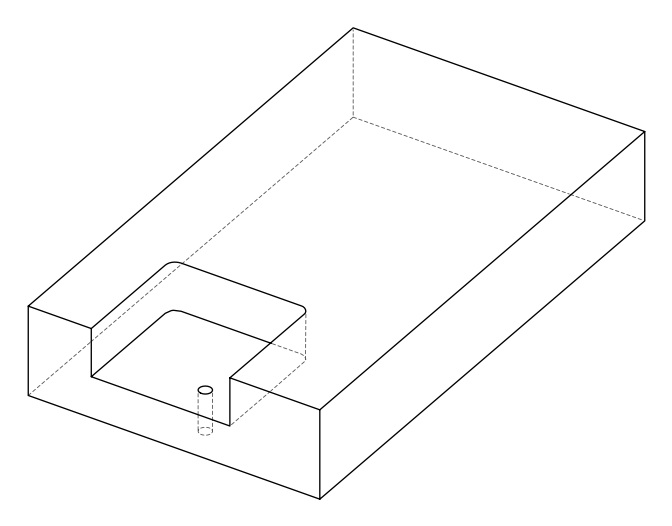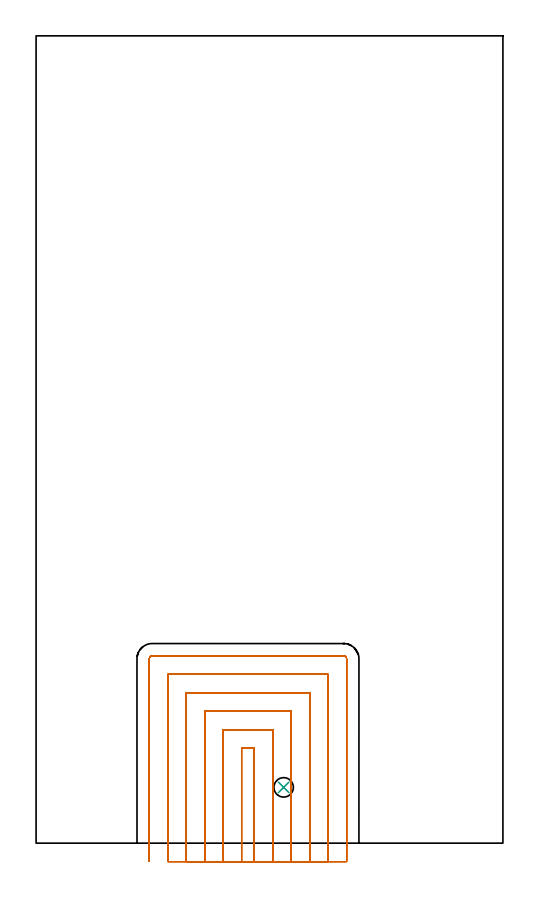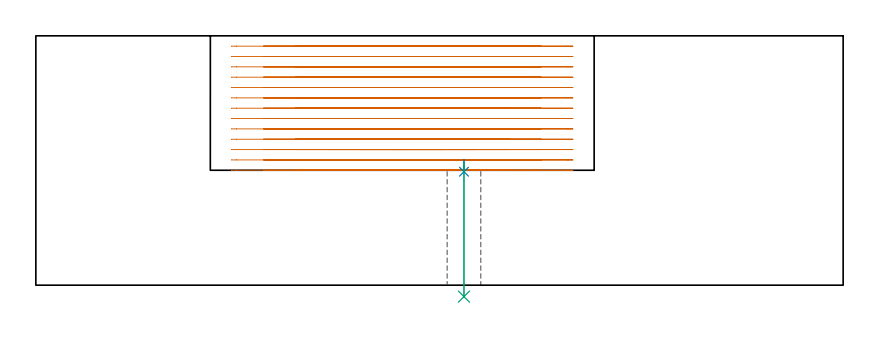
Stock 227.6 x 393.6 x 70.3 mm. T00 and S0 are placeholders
(PLAN: 3 operations, 2 tool changes, 46.7 min)
(1 MILL_SLOT | SLOT_PARTIAL_RECTANGULAR | NXT0201_011 | Follow Part, ap 3, ae 75% | 46.55 min | 398178 mm3)
(2 SPOT_DRILL | STEP1HOLE | NXT0321_9005460120000 | 0.04 min | 16 mm3)
(3 DRILL_THROUGH_HOLE_INTO_CENTER | STEP1HOLE | NXT0301_066 | 0.16 min | 2311 mm3)
(TOOL NXT0201_011 | ENDMILL 12mm [2P460-1200-NA 1630] | D12 FL38 Z6)
(TOOL NXT0321_9005460120000 | NC Spot Drill, 142deg, 12mm, Carbide, Uncoated | D12 PA142 FL30 Z2)
(TOOL NXT0301_066 | Carbide Drill 9.5mm [860.1-0950-029A1-MM 2214] | D9.5 PA140 FL47 Z2)
(OP 1 MILL_SLOT)
G17 G21 G94 G90
T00 M6
G54
G17 G0 G90 X106.4 Y-9. S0 M3
G43 Z80.3 H1
Z67.385
G94 G1 Y-6. F250.
Y46.3 F500.
X100.2
Y-6.
Y-9. F250.
X115.4
Y-6.
Y55.3 F500.
X91.2
Y-6.
Y-9. F250.
X124.4
Y-6.
Y64.3 F500.
X82.2
Y-6.
Y-9. F250.
X133.4
Y-6.
Y73.3 F500.
X73.2
Y-6.
Y-9. F250.
X142.4
Y-6.
Y82.3 F500.
X64.2
Y-6.
Y-9. F250.
X151.4
Y-6.
Y89.9 F500.
G3 X150. Y91.3 R1.4
G1 X56.6
G3 X55.2 Y89.9 R1.4
G1 Y-6.
Y-9. F250.
G0 X106.4 Z64.469
G1 Y-6.
Y46.3 F500.
X100.2
Y-6.
Y-9. F250.
X115.4
Y-6.
Y55.3 F500.
X91.2
Y-6.
Y-9. F250.
X124.4
Y-6.
Y64.3 F500.
X82.2
Y-6.
Y-9. F250.
X133.4
Y-6.
Y73.3 F500.
X73.2
Y-6.
Y-9. F250.
X142.4
Y-6.
Y82.3 F500.
X64.2
Y-6.
Y-9. F250.
X151.4
Y-6.
Y89.9 F500.
G3 X150. Y91.3 R1.4
G1 X56.6
G3 X55.2 Y89.9 R1.4
G1 Y-6.
Y-9. F250.
G0 X106.4 Z61.554
G1 Y-6.
Y46.3 F500.
X100.2
Y-6.
Y-9. F250.
X115.4
Y-6.
Y55.3 F500.
X91.2
Y-6.
Y-9. F250.
X124.4
Y-6.
Y64.3 F500.
X82.2
Y-6.
Y-9. F250.
X133.4
Y-6.
Y73.3 F500.
X73.2
Y-6.
Y-9. F250.
X142.4
Y-6.
Y82.3 F500.
X64.2
Y-6.
Y-9. F250.
X151.4
Y-6.
Y89.9 F500.
G3 X150. Y91.3 R1.4
G1 X56.6
G3 X55.2 Y89.9 R1.4
G1 Y-6.
Y-9. F250.
G0 X106.4 Z58.638
G1 Y-6.
Y46.3 F500.
X100.2
Y-6.
Y-9. F250.
X115.4
Y-6.
Y55.3 F500.
X91.2
Y-6.
Y-9. F250.
X124.4
Y-6.
Y64.3 F500.
X82.2
Y-6.
Y-9. F250.
X133.4
Y-6.
Y73.3 F500.
X73.2
Y-6.
Y-9. F250.
X142.4
Y-6.
Y82.3 F500.
X64.2
Y-6.
Y-9. F250.
X151.4
Y-6.
Y89.9 F500.
G3 X150. Y91.3 R1.4
G1 X56.6
G3 X55.2 Y89.9 R1.4
G1 Y-6.
Y-9. F250.
G0 X106.4 Z55.723
G1 Y-6.
Y46.3 F500.
X100.2
Y-6.
Y-9. F250.
X115.4
Y-6.
Y55.3 F500.
X91.2
Y-6.
Y-9. F250.
X124.4
Y-6.
Y64.3 F500.
X82.2
Y-6.
Y-9. F250.
X133.4
Y-6.
Y73.3 F500.
X73.2
Y-6.
Y-9. F250.
X142.4
Y-6.
Y82.3 F500.
X64.2
Y-6.
Y-9. F250.
X151.4
Y-6.
Y89.9 F500.
G3 X150. Y91.3 R1.4
G1 X56.6
G3 X55.2 Y89.9 R1.4
G1 Y-6.
Y-9. F250.
G0 X106.4 Z52.808
G1 Y-6.
Y46.3 F500.
X100.2
Y-6.
Y-9. F250.
X115.4
Y-6.
Y55.3 F500.
X91.2
Y-6.
Y-9. F250.
X124.4
Y-6.
Y64.3 F500.
X82.2
Y-6.
Y-9. F250.
X133.4
Y-6.
Y73.3 F500.
X73.2
Y-6.
Y-9. F250.
X142.4
Y-6.
Y82.3 F500.
X64.2
Y-6.
Y-9. F250.
X151.4
Y-6.
Y89.9 F500.
G3 X150. Y91.3 R1.4
G1 X56.6
G3 X55.2 Y89.9 R1.4
G1 Y-6.
Y-9. F250.
G0 X106.4 Z49.892
G1 Y-6.
Y46.3 F500.
X100.2
Y-6.
Y-9. F250.
X115.4
Y-6.
Y55.3 F500.
X91.2
Y-6.
Y-9. F250.
X124.4
Y-6.
Y64.3 F500.
X82.2
Y-6.
Y-9. F250.
X133.4
Y-6.
Y73.3 F500.
X73.2
Y-6.
Y-9. F250.
X142.4
Y-6.
Y82.3 F500.
X64.2
Y-6.
Y-9. F250.
X151.4
Y-6.
Y89.9 F500.
G3 X150. Y91.3 R1.4
G1 X56.6
G3 X55.2 Y89.9 R1.4
G1 Y-6.
Y-9. F250.
G0 X106.4 Z46.977
G1 Y-6.
Y46.3 F500.
X100.2
Y-6.
Y-9. F250.
X115.4
Y-6.
Y55.3 F500.
X91.2
Y-6.
Y-9. F250.
X124.4
Y-6.
Y64.3 F500.
X82.2
Y-6.
Y-9. F250.
X133.4
Y-6.
Y73.3 F500.
X73.2
Y-6.
Y-9. F250.
X142.4
Y-6.
Y82.3 F500.
X64.2
Y-6.
Y-9. F250.
X151.4
Y-6.
Y89.9 F500.
G3 X150. Y91.3 R1.4
G1 X56.6
G3 X55.2 Y89.9 R1.4
G1 Y-6.
Y-9. F250.
G0 X106.4 Z44.062
G1 Y-6.
Y46.3 F500.
X100.2
Y-6.
Y-9. F250.
X115.4
Y-6.
Y55.3 F500.
X91.2
Y-6.
Y-9. F250.
X124.4
Y-6.
Y64.3 F500.
X82.2
Y-6.
Y-9. F250.
X133.4
Y-6.
Y73.3 F500.
X73.2
Y-6.
Y-9. F250.
X142.4
Y-6.
Y82.3 F500.
X64.2
Y-6.
Y-9. F250.
X151.4
Y-6.
Y89.9 F500.
G3 X150. Y91.3 R1.4
G1 X56.6
G3 X55.2 Y89.9 R1.4
G1 Y-6.
Y-9. F250.
G0 X106.4 Z41.146
G1 Y-6.
Y46.3 F500.
X100.2
Y-6.
Y-9. F250.
X115.4
Y-6.
Y55.3 F500.
X91.2
Y-6.
Y-9. F250.
X124.4
Y-6.
Y64.3 F500.
X82.2
Y-6.
Y-9. F250.
X133.4
Y-6.
Y73.3 F500.
X73.2
Y-6.
Y-9. F250.
X142.4
Y-6.
Y82.3 F500.
X64.2
Y-6.
Y-9. F250.
X151.4
Y-6.
Y89.9 F500.
G3 X150. Y91.3 R1.4
G1 X56.6
G3 X55.2 Y89.9 R1.4
G1 Y-6.
Y-9. F250.
G0 X106.4 Z38.231
G1 Y-6.
Y46.3 F500.
X100.2
Y-6.
Y-9. F250.
X115.4
Y-6.
Y55.3 F500.
X91.2
Y-6.
Y-9. F250.
X124.4
Y-6.
Y64.3 F500.
X82.2
Y-6.
Y-9. F250.
X133.4
Y-6.
Y73.3 F500.
X73.2
Y-6.
Y-9. F250.
X142.4
Y-6.
Y82.3 F500.
X64.2
Y-6.
Y-9. F250.
X151.4
Y-6.
Y89.9 F500.
G3 X150. Y91.3 R1.4
G1 X56.6
G3 X55.2 Y89.9 R1.4
G1 Y-6.
Y-9. F250.
G0 X106.4 Z35.315
G1 Y-6.
Y46.3 F500.
X100.2
Y-6.
Y-9. F250.
X115.4
Y-6.
Y55.3 F500.
X91.2
Y-6.
Y-9. F250.
X124.4
Y-6.
Y64.3 F500.
X82.2
Y-6.
Y-9. F250.
X133.4
Y-6.
Y73.3 F500.
X73.2
Y-6.
Y-9. F250.
X142.4
Y-6.
Y82.3 F500.
X64.2
Y-6.
Y-9. F250.
X151.4
Y-6.
Y89.9 F500.
G3 X150. Y91.3 R1.4
G1 X56.6
G3 X55.2 Y89.9 R1.4
G1 Y-6.
Y-9. F250.
G0 X106.4 Z32.4
G1 Y-6.
Y46.3 F500.
X100.2
Y-6.
Y-9. F250.
X115.4
Y-6.
Y55.3 F500.
X91.2
Y-6.
Y-9. F250.
X124.4
Y-6.
Y64.3 F500.
X82.2
Y-6.
Y-9. F250.
X133.4
Y-6.
Y73.3 F500.
X73.2
Y-6.
Y-9. F250.
X142.4
Y-6.
Y82.3 F500.
X64.2
Y-6.
Y-9. F250.
X151.4
Y-6.
Y89.9 F500.
G3 X150. Y91.3 R1.4
G1 X56.6
G3 X55.2 Y89.9 R1.4
G1 Y-6.
Y-9. F250.
G0 Z80.3
M5
M2
(OP 2 SPOT_DRILL)
G17 G21 G94 G90
T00 M6
G54
G17 G0 G90 X120.7 Y27.2 S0 M3
G43 Z80.3 H0
G94 G81 G98 Z31.991 F250. R35.4
G80
M5
M2
(OP 3 DRILL_THROUGH_HOLE_INTO_CENTER)
G17 G21 G94 G90
T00 M6
G54
G17 G0 G90 X120.7 Y27.2 S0 M3
G43 Z80.3 H1
G94 G73 G98 Z-3.229 F250. Q8.907 R34.4
G80
M5
M2
